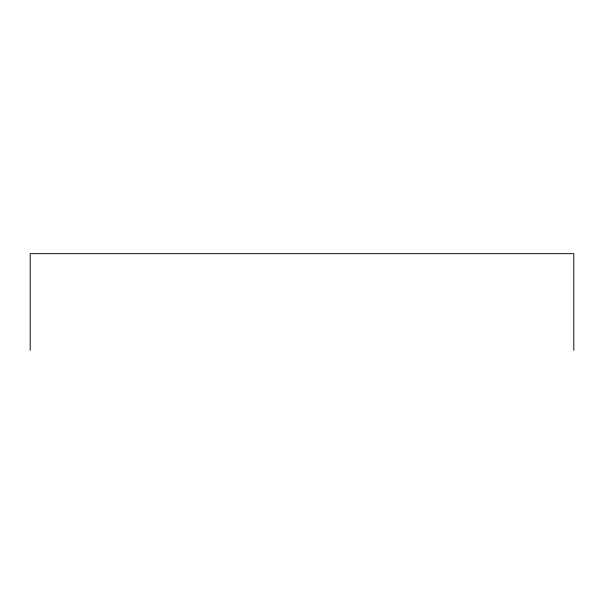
<?xml version="1.0" encoding="UTF-8"?>
<svg xmlns="http://www.w3.org/2000/svg" width="604" height="604" viewBox="0 0 604 604"><rect width="100%" height="100%" fill="white"/><g stroke="black" fill="none" stroke-linecap="round" stroke-linejoin="round"><path stroke-width="0.91" d="M573.8 350.335L573.8 253.665L30.2 253.665L30.2 350.335"/></g></svg>
